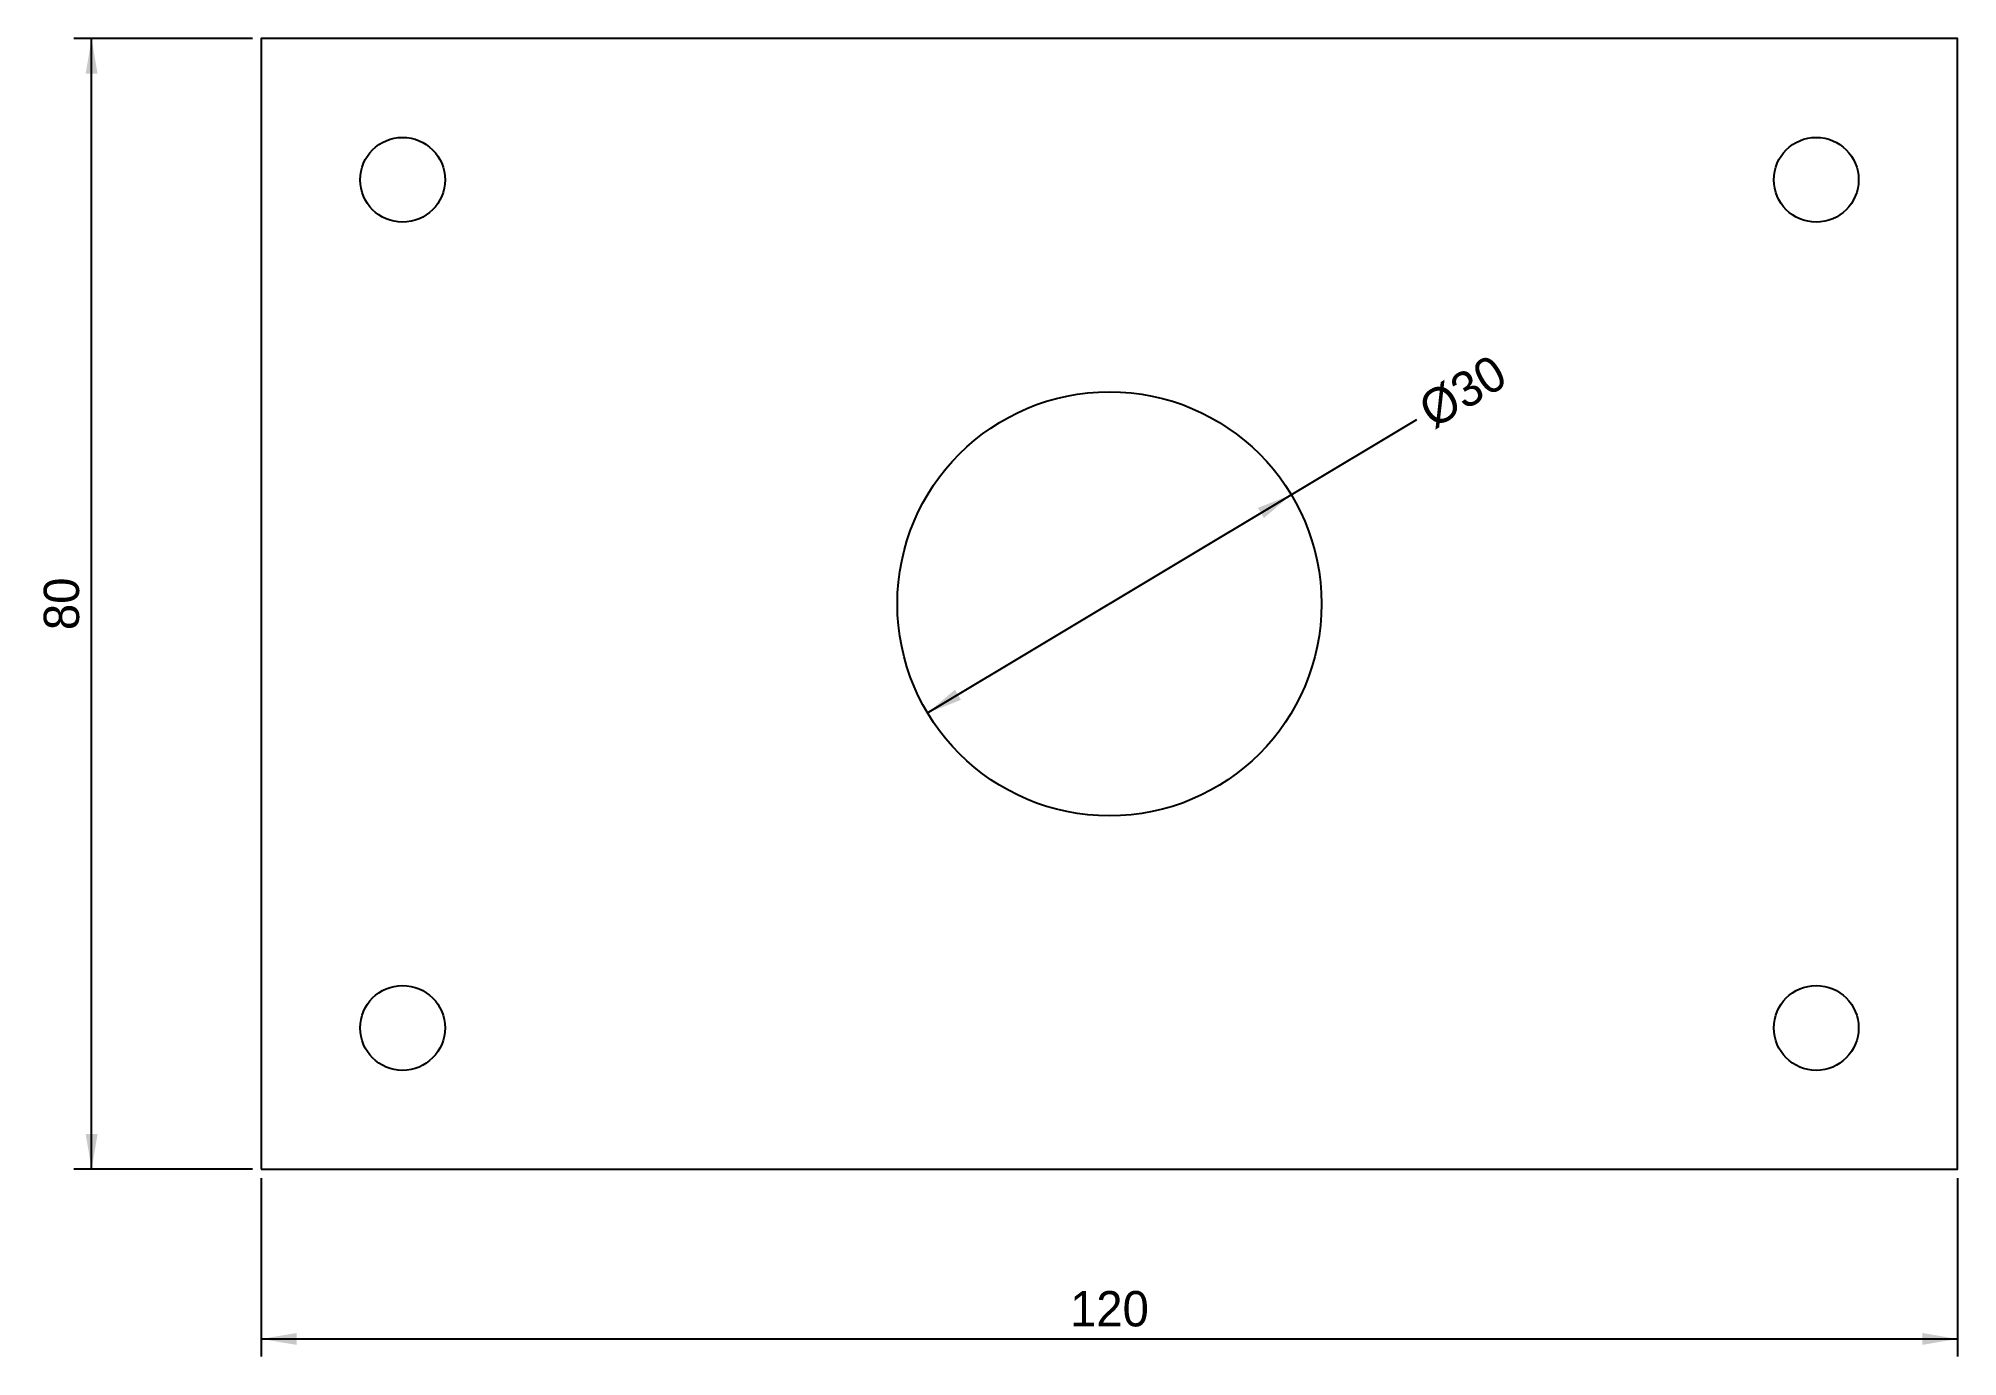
# Model space of a CAD drawing. Header units: millimetres. Extents: x -16 to 120, y -13 to 80.
import ezdxf

# ---------------------------------------------------------------- set-up
doc = ezdxf.new("R2010")
doc.units = ezdxf.units.MM
for name, color, linetype in [('DIMS', 4, 'Continuous'), ('HOLES', 1, 'Continuous'), ('OUTLINE', 7, 'Continuous')]:
    doc.layers.add(name, color=color, linetype=linetype)
doc.dimstyles.new('ISO-25', dxfattribs={"dimtxt": 2.5, "dimasz": 2.5, "dimexe": 1.25, "dimexo": 0.625, "dimtad": 1, "dimdsep": 46, "dimtxsty": 'Standard', "dimcen": 2.5, "dimadec": 0, "dimazin": 0, "dimtfac": 1, "dimtdec": 4, "dimtmove": 0, "dimatfit": 3, "dimfxl": 1, "dimtzin": 0, "dimarcsym": 0})

# ---------------------------------------------------------------- blocks, each defined once
blk = doc.blocks.new('*D1')
at = {"layer": 'DIMS', "color": 0}
for p, q in [((0, -0.62), (0, -13.25)), ((120, -0.62), (120, -13.25)), ((0, -12), (120, -12))]:
    blk.add_line(p, q, dxfattribs=at)
for points in [[(0, -12), (2.5, -12.42), (2.5, -11.58)], [(120, -12), (117.5, -11.58), (117.5, -12.42)]]:
    blk.add_solid(points, dxfattribs=at)
at = {"layer": 'DIMS', "color": 0, "insert": (60, -9.88), "char_height": 2.5, "attachment_point": 5}
blk.add_mtext('120', dxfattribs=at)
blk = doc.blocks.new('*D2')
at = {"layer": 'DIMS', "color": 0}
for p, q in [((-0.62, 80), (-13.25, 80)), ((-12, 0), (-12, 80)), ((-0.62, 0), (-13.25, 0))]:
    blk.add_line(p, q, dxfattribs=at)
for points in [[(-12, 80), (-12.42, 77.5), (-11.58, 77.5)], [(-12, 0), (-11.58, 2.5), (-12.42, 2.5)]]:
    blk.add_solid(points, dxfattribs=at)
at = {"layer": 'DIMS', "color": 0, "insert": (-14.12, 40), "char_height": 2.5, "attachment_point": 5, "rotation": 90}
blk.add_mtext('80', dxfattribs=at)
blk = doc.blocks.new('*D3')
at = {"layer": 'DIMS', "color": 0}
for p, q in [((72.86, 47.72), (81.75, 53.05)), ((47.14, 32.28), (72.86, 47.72))]:
    blk.add_line(p, q, dxfattribs=at)
for points in [[(72.86, 47.72), (70.5, 46.79), (70.93, 46.07)], [(47.14, 32.28), (49.5, 33.21), (49.07, 33.93)]]:
    blk.add_solid(points, dxfattribs=at)
at = {"layer": 'DIMS', "color": 0, "insert": (85, 55), "char_height": 2.5, "attachment_point": 5, "rotation": 30.9638}
blk.add_mtext('%%c30', dxfattribs=at)

msp = doc.modelspace()

# ---------------------------------------------------------------- linework, layer by layer
at = {"layer": 'HOLES'}
for centre, radius in [((10, 70), 3), ((110, 70), 3), ((60, 40), 15), ((10, 10), 3), ((110, 10), 3)]:
    msp.add_circle(centre, radius, dxfattribs=at)
at = {"layer": 'OUTLINE'}
msp.add_lwpolyline([(0, 0), (120, 0), (120, 80), (0, 80)], close=True, dxfattribs=at)

# ---------------------------------------------------------------- dimensions: what is measured, and where the dimension line sits
at = {"layer": 'DIMS'}
dim = msp.add_linear_dim(base=(-12, 40), p1=(0, 0), p2=(0, 80), angle=90, dimstyle='ISO-25', dxfattribs=at)
dim.commit()
dim.dimension.update_dxf_attribs({"geometry": '*D2', "text_midpoint": (-14.125, 40)})
dim = msp.add_diameter_dim_2p(p1=(47.138, 32.283), p2=(72.862, 47.717), dimstyle='ISO-25', dxfattribs=at)
dim.commit()
dim.dimension.update_dxf_attribs({"geometry": '*D3', "text_midpoint": (85, 55), "dimtype": 163})
dim = msp.add_linear_dim(base=(60, -12), p1=(0, 0), p2=(120, 0), dimstyle='ISO-25', dxfattribs=at)
dim.commit()
dim.dimension.update_dxf_attribs({"geometry": '*D1', "text_midpoint": (60, -9.875)})

doc.saveas('drawing.dxf')
